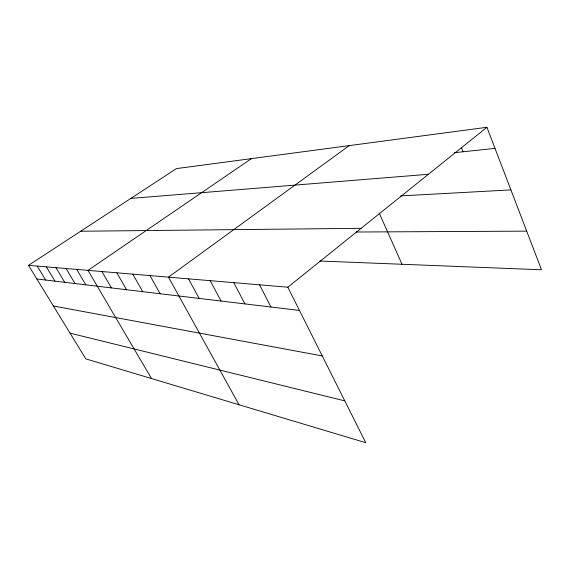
<?xml version="1.0" encoding="UTF-8"?>
<svg xmlns="http://www.w3.org/2000/svg" width="570" height="570" viewBox="0 0 570 570"><rect width="100%" height="100%" fill="white"/><g stroke="black" fill="none" stroke-linecap="round" stroke-linejoin="round"><path stroke-width="0.85" d="M287.829 287.202L365.769 442.712L85.799 358.872L28.5 265.363L287.829 287.202L486.923 127.288L541.5 269.781L319.87 261.024M349.225 145.614L168.478 277.148L239.022 404.75M251.413 158.631L87.972 270.372L151.513 378.551M28.5 265.363L176.415 168.606L486.923 127.288M454.433 152.696L495.002 148.392M130.844 198.424L428.412 174.285M400.617 195.902L510.898 189.888M80.662 231.242L361.145 228.314M356.207 232.011L526.701 231.142M36.843 278.979L299.478 310.443M53.402 305.997L322.285 355.944M70.039 333.151L344.8 400.874M37.2 266.097L45.693 280.041M46.334 266.867L54.977 281.153M55.938 267.672L64.745 282.328M66.049 268.527L75.019 283.554M76.715 269.425L85.849 284.85M101.909 271.548L111.428 287.914M116.814 272.802L126.547 289.731M132.796 274.149L142.749 291.669M149.967 275.595L160.156 293.757M188.485 278.837L199.151 298.423M210.18 280.661L221.089 301.053M233.786 282.649L244.943 303.91M259.564 284.822L270.971 307.031M379.285 213.201L402 264.273M461.501 147.723L463.111 151.77"/></g></svg>
